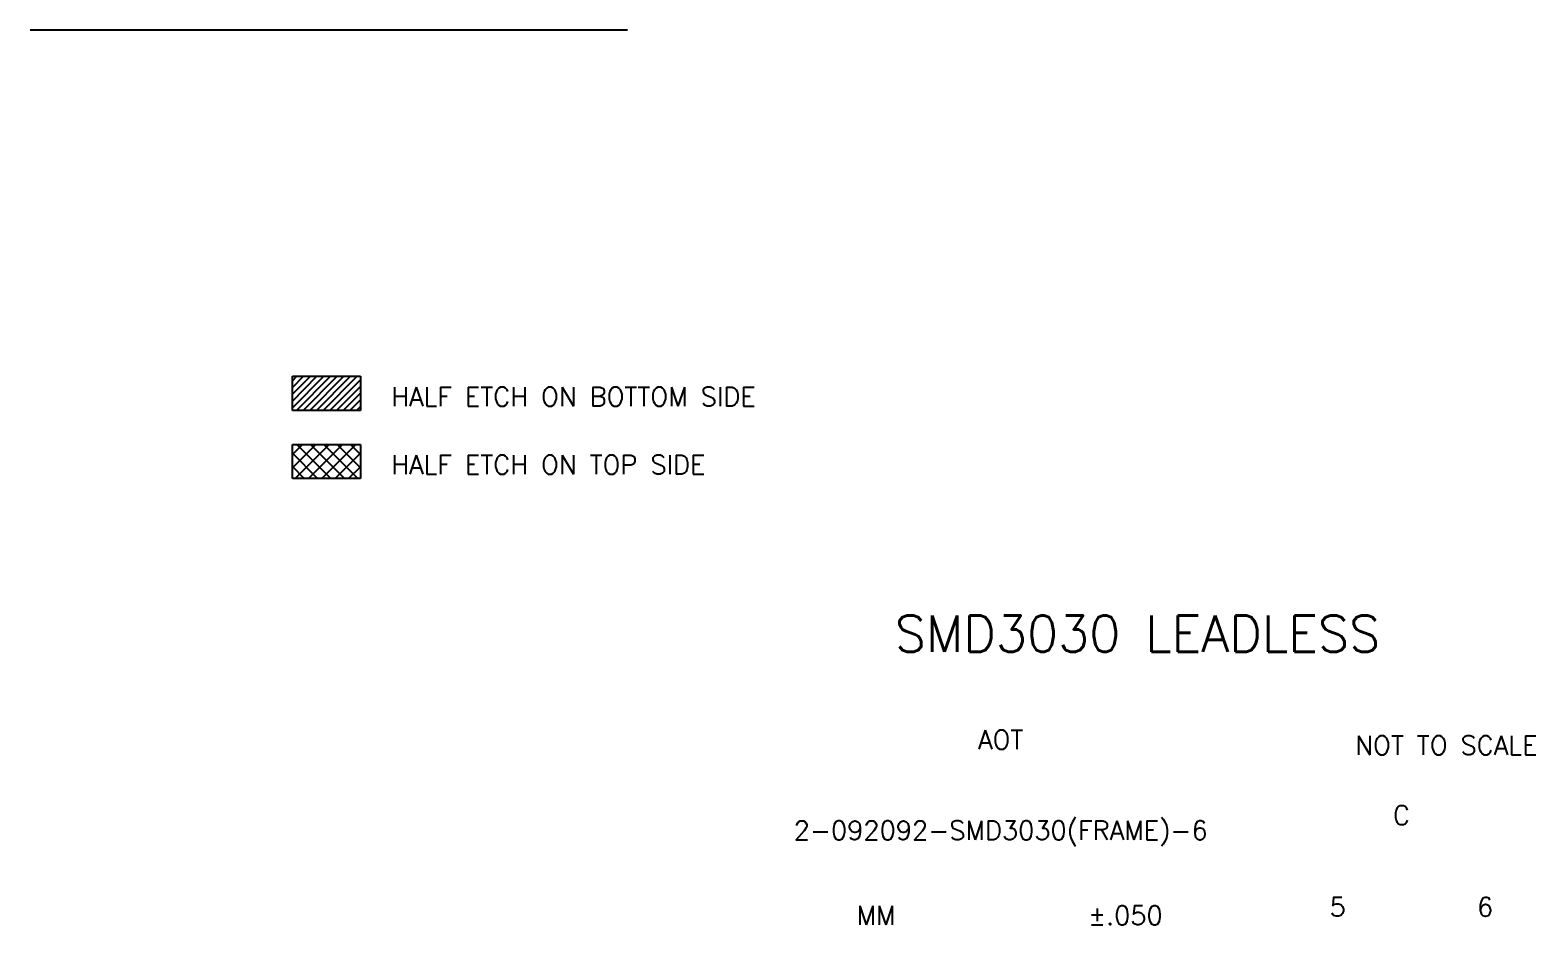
# Model space of a CAD drawing. Extents: x 1158 to 1358, y -380 to -86.
# Drawn here: x 1158.6 to 1357.8, y -379.5 to -261.2 of the extents above; entities that cross this region are included whole.
import ezdxf
from ezdxf.enums import TextEntityAlignment as Align
from ezdxf.lldxf.tags import DXFTag

# ---------------------------------------------------------------- set-up
doc = ezdxf.new("R2010")
doc.units = 0
doc.header["$LTSCALE"] = 8
doc.header["$MEASUREMENT"] = 0
for name, color, linetype in [('COIN-LINE', 4, 'Continuous'), ('DIM', 7, 'Continuous'), ('LF-LINE', 1, 'Continuous'), ('PKG-OUT', 3, 'HIDDEN')]:
    doc.layers.add(name, color=color, linetype=linetype)
doc.styles.add('SIMPLEX', font='SIMPLEX.shx', dxfattribs={"height": 3})
tags = doc.linetypes.add('HIDDEN', pattern=[0.375, 0.25, -0.125]).pattern_tags.tags
tags[6:7] = [DXFTag(74, 4), DXFTag(75, 0), DXFTag(340, '0'), DXFTag(46, 1.0), DXFTag(50, 0.0), DXFTag(44, 0.0), DXFTag(45, 0.0)]
tags[4:5] = [DXFTag(74, 4), DXFTag(75, 0), DXFTag(340, '0'), DXFTag(46, 1.0), DXFTag(50, 0.0), DXFTag(44, 0.0), DXFTag(45, 0.0)]

msp = doc.modelspace()

# ---------------------------------------------------------------- linework, layer by layer
at = {"layer": 'COIN-LINE', "color": 3}
for p, q in [((1193.31, -311.12), (1197.46, -306.97)), ((1193.31, -310.24), (1196.57, -306.97)), ((1193.31, -309.35), (1195.69, -306.97)), ((1193.31, -308.47), (1194.8, -306.97)), ((1193.31, -307.59), (1193.92, -306.97)), ((1193.84, -311.47), (1198.34, -306.97)), ((1194.72, -311.47), (1199.22, -306.97)), ((1195.61, -311.47), (1200.11, -306.97)), ((1196.49, -311.47), (1200.99, -306.97)), ((1197.37, -311.47), (1201.87, -306.97)), ((1198.26, -311.47), (1202.31, -307.42)), ((1199.14, -311.47), (1202.31, -308.31)), ((1200.03, -311.47), (1202.31, -309.19)), ((1200.91, -311.47), (1202.31, -310.08)), ((1201.79, -311.47), (1202.31, -310.96))]:
    msp.add_line(p, q, dxfattribs=at)
at = {"layer": 'COIN-LINE'}
for p, q in [((1193.31, -320.47), (1193.31, -315.97)), ((1193.31, -315.97), (1202.31, -315.97)), ((1202.31, -315.97), (1202.31, -320.47)), ((1202.31, -320.47), (1193.31, -320.47))]:
    msp.add_line(p, q, dxfattribs=at)
at = {"layer": 'LF-LINE'}
msp.add_line((1237.62, -261.2), (1158.63, -261.2), dxfattribs=at)
at = {"layer": 'PKG-OUT'}
for p, q in [((1193.31, -311.47), (1193.31, -306.97)), ((1193.31, -306.97), (1202.31, -306.97)), ((1202.31, -306.97), (1202.31, -311.47)), ((1202.31, -311.47), (1193.31, -311.47))]:
    msp.add_line(p, q, dxfattribs=at)
at = {"layer": 'PKG-OUT', "color": 4}
for p, q in [((1193.31, -319.08), (1196.41, -315.97)), ((1193.31, -317.31), (1194.64, -315.97)), ((1193.68, -320.47), (1198.18, -315.97)), ((1198.42, -320.47), (1193.92, -315.97)), ((1195.45, -320.47), (1199.95, -315.97)), ((1200.19, -320.47), (1195.69, -315.97)), ((1197.21, -320.47), (1201.71, -315.97)), ((1201.96, -320.47), (1197.46, -315.97)), ((1202.31, -319.06), (1199.23, -315.97)), ((1202.31, -317.29), (1200.99, -315.97)), ((1196.65, -320.47), (1193.31, -317.13)), ((1198.98, -320.47), (1202.31, -317.15)), ((1194.89, -320.47), (1193.31, -318.89)), ((1200.75, -320.47), (1202.31, -318.92))]:
    msp.add_line(p, q, dxfattribs=at)

# ---------------------------------------------------------------- texts
at = {"style": 'SIMPLEX'}
for s, p in [('AOT', (1287, -357)), ('2-092092-SMD3030(FRAME)-6', (1287, -369))]:
    msp.add_text(s, height=2.5, dxfattribs=at).set_placement(p, align=Align.BOTTOM_CENTER)
msp.add_text('NOT TO SCALE', height=2.5, dxfattribs=at).set_placement((1358, -357), align=Align.RIGHT)
msp.add_text('C', height=2.5, dxfattribs=at).set_placement((1340, -365), align=Align.MIDDLE_CENTER)
for s, p in [('5', (1330.5, -377.12)), ('6', (1350, -377.12))]:
    msp.add_text(s, height=2.5, dxfattribs=at).set_placement(p, align=Align.MIDDLE_LEFT)
for s, p in [('MM', (1270.5, -377)), ('%%P.050', (1303.5, -377))]:
    msp.add_text(s, height=2.5, dxfattribs=at).set_placement(p, align=Align.TOP_CENTER)
at = {"layer": 'DIM', "style": 'SIMPLEX'}
for s, p in [('HALF ETCH ON BOTTOM SIDE', (1206.38, -310.9)), ('HALF ETCH ON TOP SIDE', (1206.38, -319.9))]:
    msp.add_text(s, height=2.5, dxfattribs=at).set_placement(p)
at = {"layer": 'LF-LINE', "style": 'SIMPLEX'}
msp.add_text('SMD3030 LEADLESS', height=4.8, dxfattribs=at).set_placement((1273, -341), align=Align.MIDDLE_LEFT)

doc.saveas('drawing.dxf')
